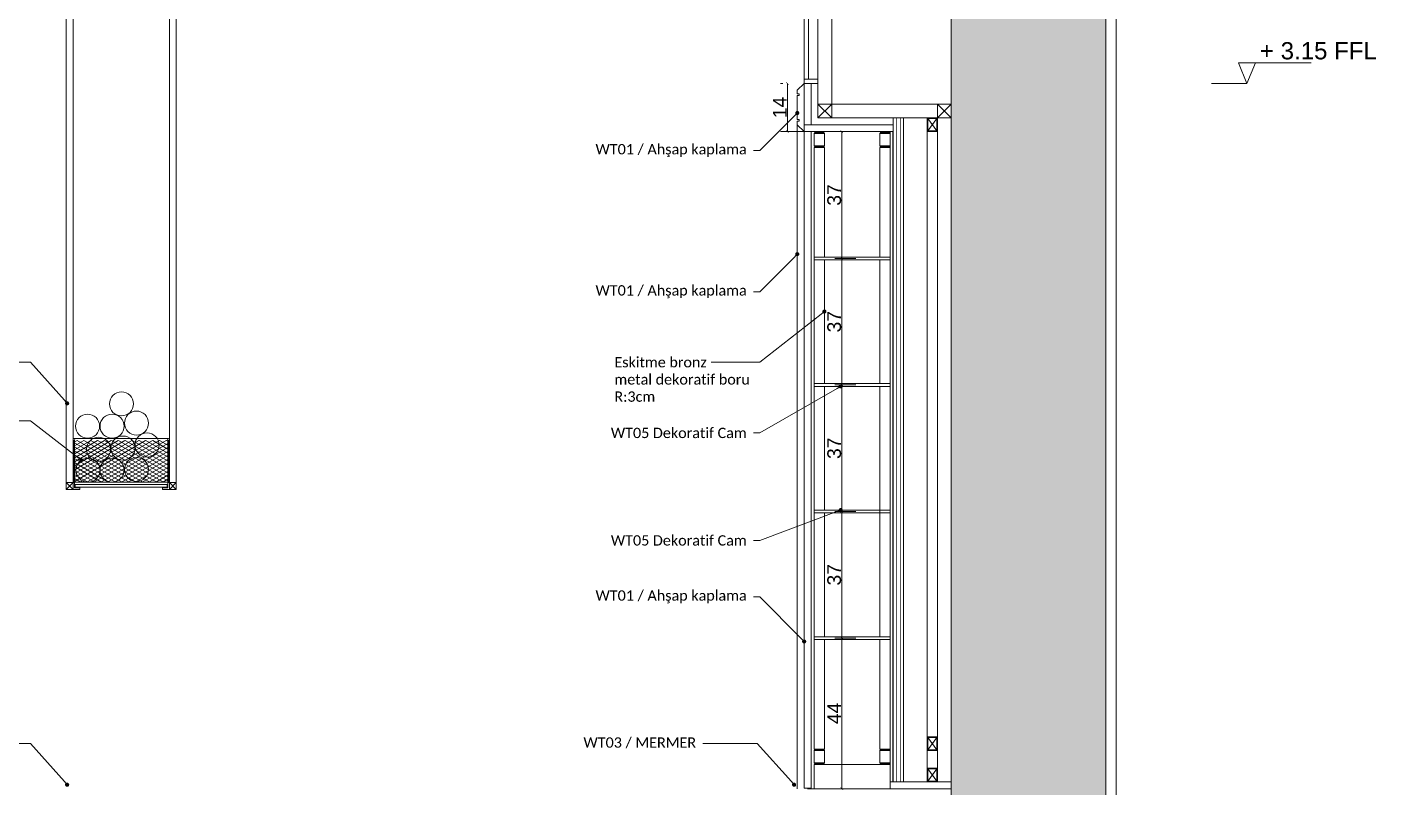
# Model space of a CAD drawing. Header units: millimetres. Extents: x 29001 to 40804, y -8833 to -5892.
# Drawn here: x 33977.5 to 34369.6, y -6346.1 to -6125 of the extents above; entities that cross this region are included whole.
import ezdxf
from ezdxf import colors
from ezdxf.entities.mleader import LeaderData, LeaderLine
from ezdxf.math import Vec2, Vec3

# ---------------------------------------------------------------- set-up
doc = ezdxf.new("R2010")
doc.units = ezdxf.units.MM
doc.linetypes.add('( Hidden )', pattern=[0.375, 0.25, -0.125])
doc.linetypes.add('CENTER', pattern=[50.8, 31.75, -6.35, 6.35, -6.35])
doc.layers.get('0').update_dxf_attribs({"lineweight": 0})
doc.layers.get('Defpoints').update_dxf_attribs({"lineweight": 0})
for name, color, linetype, lineweight in [('Auto-Metal', 71, 'Continuous', 0), ('xxx_Auto_Duvar_Alcipan', 50, 'Continuous', 0), ('xxx_Auto_Duvar_Duvar Gorunus 01', 253, 'Continuous', 0), ('xxx_Auto_Kaplama_Ahşap', 34, 'Continuous', 0), ('xxx_Auto_Kaplama_Aluminyum', 133, 'Continuous', 0), ('xxx_Auto_Kaplama_Cam', 190, 'Continuous', 0), ('xxx_Auto_Kaplama_Siva Sap', 253, 'Continuous', 0), ('xxx_Auto_Konstruksiyon_Metal', 141, 'Continuous', 0), ('xxx_Auto_Konstruksiyon_Metal Ince', 161, 'Continuous', 0), ('xxx_Auto_Mobilya_Metal', 132, 'Continuous', 0), ('xxx_Auto_Olcu_Ic', 33, 'Continuous', 0), ('xxx_Auto_Tefris_Aydinlatma', 50, 'Continuous', 0), ('xxx_Auto_Yardimci_Aks', 30, 'CENTER', 0), ('xxx_Auto_Yardimci_Kot', 21, 'Continuous', 0), ('xxx_Auto_Yardimci_Yazi', 7, 'Continuous', 0)]:
    doc.layers.add(name, color=color, linetype=linetype, lineweight=lineweight)
doc.layers.add('xxx_Auto_Duvar_Duvar Gorunus 02', color=7, linetype='Continuous', lineweight=0, true_color=0x707070)
doc.styles.add('Arial', font='arial.ttf')
doc.styles.add('AUTOBAN', font='')
doc.styles.add('narrow', font='ARIALN.TTF', dxfattribs={"height": 4})
doc.styles.get("Standard").update_dxf_attribs({"font": 'arial.ttf'})
doc.styles.get('AUTOBAN').set_extended_font_data('Helvetica Normal Tr')
doc.dimstyles.new('AUTO_DIM_1-20', dxfattribs={"dimtxt": 4, "dimasz": 0.75, "dimexe": 2, "dimexo": 10, "dimgap": 0.2, "dimtad": 1, "dimdec": 0, "dimrnd": 0.5, "dimdsep": 46, "dimtxsty": 'AUTOBAN', "dimblk": 'ARCHTICK', "dimcen": 2, "dimclrd": 256, "dimclre": 256, "dimclrt": 256, "dimadec": 0, "dimazin": 0, "dimtfac": 1, "dimtdec": 0, "dimtix": 1, "dimtofl": 0, "dimtmove": 1, "dimatfit": 3, "dimfxl": 1, "dimtolj": 1, "dimtzin": 0, "dimlwd": -1, "dimlwe": -1, "dimarcsym": 0})

# ---------------------------------------------------------------- blocks, each defined once
blk = doc.blocks.new('5x5')
at = {"layer": 'xxx_Auto_Kaplama_Aluminyum'}
for p, q in [((5, 5), (0, 0)), ((5, 0), (0, 5))]:
    blk.add_line(p, q, dxfattribs=at)
blk.add_lwpolyline([(5, 0), (0, 0), (0, 5), (5, 5)], close=True, dxfattribs=at)
blk = doc.blocks.new('_Dot')
at = {"color": 0, "linetype": 'ByBlock', "lineweight": -2}
blk.add_line((-0.5, 0), (-1, 0), dxfattribs=at)
at = {"color": 0, "linetype": 'ByBlock', "const_width": 0.5}
blk.add_lwpolyline([(-0.25, 0, 1), (0.25, 0, 1)], format="xyb", close=True, dxfattribs=at)
blk = doc.blocks.new('AUTOBAN_TAG_HEIGHTS')
at = {"extrusion": (4.37748e-19, -0.000522952, 1)}
for p, q in [((-31588, 44961.5, 0), (-31164.1, 44961.5, 0)), ((-31744.5, 44841.5, 0), (-31538, 44841.5, 0))]:
    blk.add_line(p, q, dxfattribs=at)
at = {"elevation": 0}
blk.add_lwpolyline([(-31588, 44961.5), (-31538, 44841.5), (-31488, 44961.5)], dxfattribs=at)
at = {"extrusion": (4.37748e-19, -0.000522952, 1)}
for tag, p in [('FFL_LEVEL', (-31462.6, 44901.5, -23.5)), ('SSL_LEVEL', (-31462.6, 44797.4, -23.4))]:
    blk.add_attdef(tag, p, '', height=100, dxfattribs=at)
blk = doc.blocks.new('SDF')
at = {"layer": 'xxx_Auto_Konstruksiyon_Metal'}
for points in [[(57279.55, -2670.72), (57279.55, -2674.72), (57282.55, -2674.72), (57282.55, -2670.72), (57279.55, -2670.72)], [(57282.35, -2670.92), (57279.75, -2674.52)], [(57279.75, -2670.92), (57282.35, -2674.52)]]:
    blk.add_lwpolyline(points, dxfattribs=at)
blk.add_lwpolyline([(57279.75, -2670.92), (57279.75, -2674.52), (57282.35, -2674.52), (57282.35, -2670.92)], close=True, dxfattribs=at)
blk = doc.blocks.new('_ArchTick')
at = {"color": 0, "linetype": 'ByBlock', "const_width": 0.15}
blk.add_lwpolyline([(-0.5, -0.5), (0.5, 0.5)], dxfattribs=at)
blk = doc.blocks.new('*D211')
at = {"layer": 'Defpoints', "color": 0, "transparency": 16777216}
for p in [(34214.32, -6302.75), (34228.38, -6302.75), (34214.32, -6346.55, 0.02)]:
    blk.add_point(p, dxfattribs=at)
at = {"layer": 'xxx_Auto_Olcu_Ic', "transparency": 16777216}
for p, q in [((34218.38, -6302.75), (34212.32, -6302.75)), ((34214.32, -6346.55), (34214.32, -6302.75)), ((34204.32, -6346.55), (34212.32, -6346.55))]:
    blk.add_line(p, q, dxfattribs=at)
at = {"layer": 'xxx_Auto_Olcu_Ic', "transparency": 16777216, "xscale": 0.75, "yscale": 0.75, "zscale": 0.75}
for p, rotation in [((34214.32, -6302.75), 90), ((34214.32, -6346.55), 270)]:
    blk.add_blockref('_ArchTick', p, dxfattribs=dict(at, rotation=rotation))
at = {"layer": 'xxx_Auto_Olcu_Ic', "transparency": 16777216, "insert": (34212.12, -6324.65), "char_height": 4, "attachment_point": 5, "rotation": 90, "style": 'AUTOBAN'}
blk.add_mtext('\\A1;44', dxfattribs=at)
blk = doc.blocks.new('*D212')
at = {"layer": 'Defpoints', "color": 0, "transparency": 16777216}
for p in [(34214.32, -6265.95), (34228.38, -6265.95), (34228.38, -6302.75)]:
    blk.add_point(p, dxfattribs=at)
at = {"layer": 'xxx_Auto_Olcu_Ic', "transparency": 16777216}
for p, q in [((34218.38, -6265.95), (34212.32, -6265.95)), ((34214.32, -6302.75), (34214.32, -6265.95)), ((34218.38, -6302.75), (34212.32, -6302.75))]:
    blk.add_line(p, q, dxfattribs=at)
at = {"layer": 'xxx_Auto_Olcu_Ic', "transparency": 16777216, "xscale": 0.75, "yscale": 0.75, "zscale": 0.75}
for p, rotation in [((34214.32, -6265.95), 90), ((34214.32, -6302.75), 270)]:
    blk.add_blockref('_ArchTick', p, dxfattribs=dict(at, rotation=rotation))
at = {"layer": 'xxx_Auto_Olcu_Ic', "transparency": 16777216, "insert": (34212.12, -6284.35), "char_height": 4, "attachment_point": 5, "rotation": 90, "style": 'AUTOBAN'}
blk.add_mtext('\\A1;37', dxfattribs=at)
blk = doc.blocks.new('*D213')
at = {"layer": 'Defpoints', "color": 0, "transparency": 16777216}
for p in [(34214.32, -6229.15), (34228.38, -6229.15), (34228.38, -6265.95)]:
    blk.add_point(p, dxfattribs=at)
at = {"layer": 'xxx_Auto_Olcu_Ic', "transparency": 16777216}
for p, q in [((34218.38, -6229.15), (34212.32, -6229.15)), ((34214.32, -6265.95), (34214.32, -6229.15)), ((34218.38, -6265.95), (34212.32, -6265.95))]:
    blk.add_line(p, q, dxfattribs=at)
at = {"layer": 'xxx_Auto_Olcu_Ic', "transparency": 16777216, "xscale": 0.75, "yscale": 0.75, "zscale": 0.75}
for p, rotation in [((34214.32, -6229.15), 90), ((34214.32, -6265.95), 270)]:
    blk.add_blockref('_ArchTick', p, dxfattribs=dict(at, rotation=rotation))
at = {"layer": 'xxx_Auto_Olcu_Ic', "transparency": 16777216, "insert": (34212.12, -6247.55), "char_height": 4, "attachment_point": 5, "rotation": 90, "style": 'AUTOBAN'}
blk.add_mtext('\\A1;37', dxfattribs=at)
blk = doc.blocks.new('*D214')
at = {"layer": 'Defpoints', "color": 0, "transparency": 16777216}
for p in [(34214.32, -6192.35), (34228.38, -6192.35), (34228.38, -6229.15)]:
    blk.add_point(p, dxfattribs=at)
at = {"layer": 'xxx_Auto_Olcu_Ic', "transparency": 16777216}
for p, q in [((34218.38, -6192.35), (34212.32, -6192.35)), ((34214.32, -6229.15), (34214.32, -6192.35)), ((34218.38, -6229.15), (34212.32, -6229.15))]:
    blk.add_line(p, q, dxfattribs=at)
at = {"layer": 'xxx_Auto_Olcu_Ic', "transparency": 16777216, "xscale": 0.75, "yscale": 0.75, "zscale": 0.75}
for p, rotation in [((34214.32, -6192.35), 90), ((34214.32, -6229.15), 270)]:
    blk.add_blockref('_ArchTick', p, dxfattribs=dict(at, rotation=rotation))
at = {"layer": 'xxx_Auto_Olcu_Ic', "transparency": 16777216, "insert": (34212.12, -6210.75), "char_height": 4, "attachment_point": 5, "rotation": 90, "style": 'AUTOBAN'}
blk.add_mtext('\\A1;37', dxfattribs=at)
blk = doc.blocks.new('*D215')
at = {"layer": 'Defpoints', "color": 0, "transparency": 16777216}
for p in [(34214.32, -6155.46), (34223.03, -6155.46, 0), (34228.38, -6192.35)]:
    blk.add_point(p, dxfattribs=at)
at = {"layer": 'xxx_Auto_Olcu_Ic', "transparency": 16777216}
for p, q in [((34213.03, -6155.46), (34212.32, -6155.46)), ((34214.32, -6192.35), (34214.32, -6155.46)), ((34218.38, -6192.35), (34212.32, -6192.35))]:
    blk.add_line(p, q, dxfattribs=at)
at = {"layer": 'xxx_Auto_Olcu_Ic', "transparency": 16777216, "xscale": 0.75, "yscale": 0.75, "zscale": 0.75}
for p, rotation in [((34214.32, -6155.46), 90), ((34214.32, -6192.35), 270)]:
    blk.add_blockref('_ArchTick', p, dxfattribs=dict(at, rotation=rotation))
at = {"layer": 'xxx_Auto_Olcu_Ic', "transparency": 16777216, "insert": (34212.12, -6173.9), "char_height": 4, "attachment_point": 5, "rotation": 90, "style": 'AUTOBAN'}
blk.add_mtext('\\A1;37', dxfattribs=at)
blk = doc.blocks.new('*D216')
at = {"layer": 'Defpoints', "color": 0, "transparency": 16777216}
for p in [(34198.49, -6141.46), (34207.2, -6141.46, 0), (34223.03, -6155.46, 0)]:
    blk.add_point(p, dxfattribs=at)
at = {"layer": 'xxx_Auto_Olcu_Ic', "transparency": 16777216}
for p, q in [((34197.2, -6141.46), (34196.49, -6141.46)), ((34198.49, -6155.46), (34198.49, -6141.46)), ((34213.03, -6155.46), (34196.49, -6155.46))]:
    blk.add_line(p, q, dxfattribs=at)
at = {"layer": 'xxx_Auto_Olcu_Ic', "transparency": 16777216, "xscale": 0.75, "yscale": 0.75, "zscale": 0.75}
for p, rotation in [((34198.49, -6141.46), 90), ((34198.49, -6155.46), 270)]:
    blk.add_blockref('_ArchTick', p, dxfattribs=dict(at, rotation=rotation))
at = {"layer": 'xxx_Auto_Olcu_Ic', "transparency": 16777216, "insert": (34196.29, -6148.46), "char_height": 4, "attachment_point": 5, "rotation": 90, "style": 'AUTOBAN'}
blk.add_mtext('\\A1;14', dxfattribs=at)

msp = doc.modelspace()

# ---------------------------------------------------------------- hatches: boundary and pattern name
at = {"true_color": 0x7e837c}
h = msp.add_hatch(color=8, dxfattribs=at)
h.dxf.hatch_style = 1
h.paths.add_polyline_path([(34246.1, -5999.7), (34246.1, -6466.55), (34291.1, -6466.55), (34291.1, -5999.7)])
at = {"layer": 'xxx_Auto_Duvar_Duvar Gorunus 02', "linetype": 'Continuous'}
h = msp.add_hatch(dxfattribs=at)
h.set_pattern_fill('_USER', color=256, angle=330, pattern_type=0)
h.set_pattern_definition([(330, (-59370.2742, -28946.4807), (0.5, 0.866025404), [])])
h.paths.add_polyline_path([(34018.43, -6245.25), (33991.27, -6245.25), (33991.27, -6257.45), (34018.43, -6257.45)])
h = msp.add_hatch(dxfattribs=at)
h.set_pattern_fill('_USER', color=256, angle=30, pattern_type=0)
h.set_pattern_definition([(30, (-59370.2742, -28966.4807), (-0.5, 0.866025404), [])])
h.paths.add_polyline_path([(34018.43, -6245.34), (33991.27, -6245.25), (33991.27, -6257.45), (34018.43, -6257.45)])

# ---------------------------------------------------------------- linework, layer by layer
at = {"elevation": 0}
msp.add_lwpolyline([(34246.1, -6466.55), (34291.1, -6466.55), (34291.1, -5999.7), (34246.1, -5999.7)], close=True, dxfattribs=at)
at = {"layer": 'xxx_Auto_Duvar_Alcipan', "elevation": 133.54}
for points in [[(34203.38, -6140.21), (34203.38, -6050.96), (34204.63, -6050.96), (34204.62, -6140.21), (34203.38, -6140.21)], [(34203.38, -6140.21), (34203.38, -6050.96), (34204.63, -6050.96), (34204.62, -6140.21), (34203.38, -6140.21)], [(34207.38, -6140.21), (34204.62, -6140.21)], [(34207.38, -6140.21), (34204.62, -6140.21)]]:
    msp.add_lwpolyline(points, dxfattribs=at)
at = {"layer": 'xxx_Auto_Duvar_Alcipan', "elevation": 0}
msp.add_lwpolyline([(34203.38, -6141.46), (34207.38, -6141.46), (34207.38, -6140.21), (34203.38, -6140.21)], close=True, dxfattribs=at)
msp.add_lwpolyline([(34203.38, -6141.46), (34207.38, -6141.46), (34207.38, -6140.21), (34203.38, -6140.21)], close=True, dxfattribs=at)
at = {"layer": 'xxx_Auto_Duvar_Duvar Gorunus 01', "linetype": 'Continuous'}
for p, q in [((34206.45, -6155.85), (34206.25, -6156.05)), ((34206.25, -6156.05), (34206.25, -6159.65)), ((34206.45, -6155.55), (34206.45, -6155.85)), ((34206.45, -6155.85), (34209.05, -6155.85)), ((34209.05, -6155.85), (34209.05, -6155.55)), ((34209.25, -6156.05), (34209.05, -6155.85)), ((34209.25, -6159.65), (34209.25, -6156.05)), ((34206.25, -6159.65), (34206.45, -6159.85)), ((34206.25, -6160.15), (34206.25, -6191.95)), ((34206.35, -6160.05), (34209.15, -6160.05)), ((34206.75, -6160.05), (34206.75, -6159.85)), ((34208.75, -6160.05), (34208.75, -6159.85)), ((34209.05, -6159.85), (34209.25, -6159.65)), ((34209.25, -6191.95), (34209.25, -6160.15)), ((34206.26, -6192.75), (34206.26, -6228.75)), ((34209.26, -6228.75), (34209.26, -6192.75)), ((34206.26, -6229.55), (34206.26, -6247.55)), ((34209.26, -6247.55), (34209.26, -6229.55)), ((34206.26, -6302.35), (34206.26, -6247.55)), ((34209.26, -6247.55), (34209.26, -6265.55)), ((34209.26, -6266.35), (34209.26, -6302.35)), ((34206.26, -6334.95), (34206.26, -6303.15)), ((34209.26, -6303.15), (34209.26, -6334.95)), ((34206.26, -6335.45), (34206.46, -6335.25)), ((34206.26, -6339.05), (34206.26, -6335.45)), ((34206.36, -6335.05), (34209.16, -6335.05)), ((34206.76, -6335.05), (34206.76, -6335.25)), ((34208.76, -6335.05), (34208.76, -6335.25)), ((34209.06, -6335.25), (34209.26, -6335.45)), ((34209.26, -6335.45), (34209.26, -6339.05)), ((34206.46, -6339.25), (34206.26, -6339.05)), ((34206.46, -6339.55), (34206.46, -6339.25)), ((34206.46, -6339.25), (34209.06, -6339.25)), ((34209.26, -6339.05), (34209.06, -6339.25)), ((34209.06, -6339.25), (34209.06, -6339.55))]:
    msp.add_line(p, q, dxfattribs=at)
at = {"layer": 'xxx_Auto_Duvar_Duvar Gorunus 01', "linetype": 'Continuous', "elevation": 10.34}
msp.add_lwpolyline([(34206.25, -6339.55), (34228.38, -6339.55), (34228.38, -6346.55), (34206.25, -6346.55)], close=True, dxfattribs=at)
at = {"layer": 'xxx_Auto_Duvar_Duvar Gorunus 01', "linetype": 'Continuous'}
for points in [[(34206.25, -6156.05), (34206.25, -6156.05), (34206.25, -6156.05), (34206.27, -6156.05), (34207.77, -6156.05), (34209.2, -6156.05), (34209.25, -6156.05)], [(34206.25, -6159.65), (34206.25, -6159.65), (34206.25, -6159.65), (34206.27, -6159.65), (34207.77, -6159.65), (34209.2, -6159.65), (34209.25, -6159.65)], [(34206.26, -6335.45), (34206.26, -6335.45), (34206.26, -6335.45), (34206.27, -6335.45), (34207.77, -6335.45), (34209.21, -6335.45), (34209.26, -6335.45)], [(34206.26, -6339.05), (34206.26, -6339.05), (34206.26, -6339.05), (34206.27, -6339.05), (34207.77, -6339.05), (34209.21, -6339.05), (34209.26, -6339.05)]]:
    msp.add_rational_spline(points, [0.982266230892, 0.990847086912, 1, 0.707106781187, 1, 0.716259694274, 0.982266230892], degree=2, knots=[1.978172, 1.978172, 1.978172, 2.041984, 2.041984, 4.083967, 4.083967, 6.062139, 6.062139, 6.062139], dxfattribs=at)
for points, knots in [([(34209.05, -6155.55), (34209.06, -6155.55), (34208.92, -6155.55), (34208.68, -6155.55), (34208.44, -6155.55), (34208.1, -6155.55), (34207.76, -6155.55), (34207.42, -6155.55), (34207.08, -6155.55), (34206.84, -6155.55), (34206.6, -6155.55), (34206.45, -6155.55), (34206.45, -6155.55)], [-6.125951, -6.125951, -6.125951, -6.125951, -5.104959, -5.104959, -5.104959, -4.083967, -4.083967, -4.083967, -3.062976, -3.062976, -3.062976, -2.041984, -2.041984, -2.041984, -2.041984]), ([(34206.45, -6155.85), (34206.45, -6155.85), (34206.45, -6155.85), (34206.45, -6155.85), (34206.45, -6155.85), (34206.45, -6155.85), (34206.45, -6155.85)], [-2.0929475, -2.0929475, -2.0929475, -2.0929475, -2.0419837, -2.0419837, -2.0419837, -1.9781717, -1.9781717, -1.9781717, -1.9781717]), ([(34206.35, -6160.05), (34206.34, -6160.05), (34206.33, -6160.05), (34206.3, -6160.06), (34206.27, -6160.08), (34206.25, -6160.12), (34206.25, -6160.15)], [0, 0, 0, 0, 0.02588, 0.0396533, 0.0784438, 0.15698, 0.15698, 0.15698, 0.15698]), ([(34206.45, -6159.85), (34206.45, -6159.85), (34206.45, -6159.85), (34206.45, -6159.85), (34206.45, -6159.85), (34206.74, -6159.85), (34207.42, -6159.85), (34207.76, -6159.85), (34208.1, -6159.85), (34208.76, -6159.85), (34209.04, -6159.85), (34209.05, -6159.85)], [1.978172, 1.978172, 1.978172, 1.978172, 2.041984, 2.041984, 2.041984, 3.062976, 4.083967, 4.083967, 4.083967, 5.104959, 6.062139, 6.062139, 6.062139, 6.062139]), ([(34209.25, -6160.15), (34209.25, -6160.14), (34209.25, -6160.13), (34209.24, -6160.1), (34209.22, -6160.07), (34209.2, -6160.06), (34209.17, -6160.05), (34209.16, -6160.05), (34209.15, -6160.05)], [0, 0, 0, 0, 0.019704, 0.0392382, 0.0785361, 0.1173267, 0.1310999, 0.15698, 0.15698, 0.15698, 0.15698]), ([(34206.36, -6335.05), (34206.35, -6335.05), (34206.34, -6335.05), (34206.31, -6335.04), (34206.28, -6335.01), (34206.26, -6334.98), (34206.26, -6334.95)], [0, 0, 0, 0, 0.02588, 0.0396533, 0.0784438, 0.15698, 0.15698, 0.15698, 0.15698]), ([(34206.46, -6335.25), (34206.46, -6335.25), (34206.46, -6335.25), (34206.46, -6335.25), (34206.46, -6335.25), (34206.75, -6335.25), (34207.43, -6335.25), (34207.77, -6335.25), (34208.11, -6335.25), (34208.77, -6335.25), (34209.05, -6335.25), (34209.06, -6335.25)], [1.978172, 1.978172, 1.978172, 1.978172, 2.041984, 2.041984, 2.041984, 3.062976, 4.083967, 4.083967, 4.083967, 5.104959, 6.062139, 6.062139, 6.062139, 6.062139]), ([(34209.26, -6334.95), (34209.26, -6334.96), (34209.26, -6334.97), (34209.25, -6334.99), (34209.23, -6335.02), (34209.21, -6335.04), (34209.18, -6335.05), (34209.17, -6335.05), (34209.16, -6335.05)], [0, 0, 0, 0, 0.019704, 0.0392382, 0.0785361, 0.1173267, 0.1310999, 0.15698, 0.15698, 0.15698, 0.15698]), ([(34206.46, -6339.25), (34206.46, -6339.25), (34206.46, -6339.25), (34206.46, -6339.25), (34206.46, -6339.25), (34206.46, -6339.25), (34206.46, -6339.25)], [-2.0929475, -2.0929475, -2.0929475, -2.0929475, -2.0419837, -2.0419837, -2.0419837, -1.9781717, -1.9781717, -1.9781717, -1.9781717]), ([(34209.06, -6339.55), (34209.06, -6339.55), (34208.93, -6339.55), (34208.69, -6339.55), (34208.45, -6339.55), (34208.11, -6339.55), (34207.77, -6339.55), (34207.43, -6339.55), (34207.09, -6339.55), (34206.85, -6339.55), (34206.61, -6339.55), (34206.46, -6339.55), (34206.46, -6339.55)], [-6.125951, -6.125951, -6.125951, -6.125951, -5.104959, -5.104959, -5.104959, -4.083967, -4.083967, -4.083967, -3.062976, -3.062976, -3.062976, -2.041984, -2.041984, -2.041984, -2.041984])]:
    msp.add_open_spline(points, degree=3, knots=knots, dxfattribs=at)
for points in [[(34206.25, -6160.05), (34206.25, -6160.05), (34206.25, -6160.05)], [(34206.26, -6335.05), (34206.26, -6335.05), (34206.26, -6335.05)]]:
    msp.add_rational_spline(points, [0.982266230892, 0.989774485875, 0.997720722747], degree=2, dxfattribs=at)
at = {"layer": 'xxx_Auto_Duvar_Duvar Gorunus 02', "linetype": 'Continuous'}
for points, elevation in [([(33990.86, -6259.5), (33988.86, -6259.5), (33988.86, -5999.7), (33990.86, -5999.7)], 0), ([(34020.86, -6259.5), (34018.86, -6259.5), (34018.86, -5999.7), (34020.86, -5999.7)], 0), ([(33988.86, -6259.5), (33990.86, -6259.5), (33990.86, -6257.5), (33988.86, -6257.5)], 0), ([(33990.86, -6257.5), (33990.86, -6259.5), (33992.86, -6259.5), (33992.86, -6259.1), (33991.26, -6259.1), (33991.26, -6257.5)], -0.19), ([(34018.25, -6258.85), (33991.5, -6258.85), (33991.5, -6258.05), (34018.25, -6258.05)], -0.19), ([(34018.86, -6257.5), (34018.86, -6259.5), (34016.89, -6259.5), (34016.89, -6259.1), (34018.46, -6259.1), (34018.46, -6257.5)], 0), ([(34018.86, -6259.5), (34020.86, -6259.5), (34020.86, -6257.5), (34018.86, -6257.5)], 0)]:
    msp.add_lwpolyline(points, close=True, dxfattribs=dict(at, elevation=elevation))
for points, elevation in [([(33990.97, -6245.2), (33990.97, -6257.45), (33991.27, -6257.45), (33991.27, -6245.2)], 0), ([(34018.58, -6244.75), (33991.12, -6244.75)], 0), ([(34018.73, -6245.2), (34018.73, -6257.45), (34018.43, -6257.45), (34018.43, -6245.2)], 0), ([(33990.86, -6257.5), (33988.86, -6259.5)], -0.19), ([(33988.86, -6257.5), (33990.86, -6259.5)], -0.19), ([(34018.43, -6257.45), (33991.27, -6257.45)], 0), ([(34020.86, -6257.5), (34018.86, -6259.5)], -0.19), ([(34018.86, -6257.5), (34020.86, -6259.5)], -0.19)]:
    msp.add_lwpolyline(points, dxfattribs=dict(at, elevation=elevation))
for centre, radius in [((34004.95, -6234.64, 0), 3.5), ((33995.08, -6241.13, 0), 3.5), ((34002.21, -6241.13, 0), 3.5), ((34009.31, -6240.24, 0), 3.5), ((33991.12, -6245, 0), 0.25), ((33998.28, -6247.85, 0), 3.5), ((34005.37, -6247.49, 0), 3.5), ((34012.38, -6246.61, 0), 3.5), ((34018.58, -6245, 0), 0.25), ((34009.3, -6253.72, 0), 3.5), ((33995.21, -6253.92, 0), 3.5), ((34002.21, -6253.92, 0), 3.5)]:
    msp.add_circle(centre, radius, dxfattribs=at)
at = {"layer": 'xxx_Auto_Kaplama_Ahşap', "linetype": 'Continuous', "elevation": 0}
msp.add_lwpolyline([(34203.38, -6141.46), (34201.38, -6143.46), (34201.38, -6144.46), (34201.88, -6144.46), (34201.88, -6144.96), (34201.38, -6144.96), (34201.37, -6151.96), (34201.88, -6151.96), (34201.88, -6152.46), (34201.38, -6152.46), (34201.38, -6153.46), (34203.38, -6155.46)], close=True, dxfattribs=at)
at = {"layer": 'xxx_Auto_Kaplama_Ahşap'}
for points, elevation in [([(34203.38, -6141.46), (34205.38, -6141.46)], 133.54), ([(34203.38, -6141.46), (34205.38, -6141.46)], 133.54), ([(34246.1, -6346.55), (34246.1, -6344.55), (34228.38, -6344.55), (34228.38, -6346.55), (34246.1, -6346.55)], -3.67)]:
    msp.add_lwpolyline(points, dxfattribs=dict(at, elevation=elevation))
at = {"layer": 'xxx_Auto_Kaplama_Ahşap', "elevation": 0}
for points in [[(34203.38, -6153.46), (34205.38, -6153.46), (34205.38, -6141.46), (34203.38, -6141.46)], [(34203.38, -6155.46), (34205.38, -6155.46), (34205.38, -6346.35), (34203.38, -6346.35)]]:
    msp.add_lwpolyline(points, close=True, dxfattribs=at)
at = {"layer": 'xxx_Auto_Kaplama_Ahşap', "linetype": 'Continuous', "elevation": 0}
for points in [[(34201.38, -6153.46), (34201.38, -6346.55)], [(34229.18, -6153.46), (34203.38, -6153.46), (34203.38, -6155.46), (34229.18, -6155.46)]]:
    msp.add_lwpolyline(points, dxfattribs=at)
at = {"layer": 'xxx_Auto_Kaplama_Cam'}
for points in [[(34228.38, -6155.46), (34229.18, -6155.46), (34229.18, -6344.55), (34228.38, -6344.55)], [(34206.25, -6192.75), (34206.25, -6191.95), (34228.38, -6191.95), (34228.38, -6192.75)], [(34206.25, -6229.55), (34206.25, -6228.75), (34228.38, -6228.75), (34228.38, -6229.55)], [(34206.25, -6266.35), (34206.25, -6265.55), (34228.38, -6265.55), (34228.38, -6266.35)], [(34206.25, -6303.15), (34206.25, -6302.35), (34228.38, -6302.35), (34228.38, -6303.15)]]:
    msp.add_lwpolyline(points, close=True, dxfattribs=at)
at = {"layer": 'xxx_Auto_Kaplama_Siva Sap', "elevation": 0}
for points in [[(34246.1, -6466.55), (34246.1, -6466.55), (34246.1, -5999.7), (34246.1, -5999.7)], [(34291.1, -6466.55), (34294.1, -6466.55), (34294.1, -5999.7), (34291.1, -5999.7)]]:
    msp.add_lwpolyline(points, close=True, dxfattribs=at)
at = {"layer": 'xxx_Auto_Konstruksiyon_Metal'}
for points in [[(34229.27, -6151.46), (34232.27, -6151.46), (34232.27, -6344.55), (34229.27, -6344.55)], [(34239.1, -6151.46), (34242.1, -6151.46), (34242.1, -6344.55), (34239.1, -6344.55)], [(34242.1, -6151.46), (34246.1, -6151.46), (34246.1, -6344.55), (34242.1, -6344.55)]]:
    msp.add_lwpolyline(points, close=True, dxfattribs=at)
at = {"layer": 'xxx_Auto_Konstruksiyon_Metal Ince', "linetype": 'Continuous', "elevation": 0}
msp.add_lwpolyline([(34207.38, -6147.46), (34211.38, -6147.46), (34211.38, -5999.7), (34207.38, -5999.7)], close=True, dxfattribs=at)
at = {"layer": 'xxx_Auto_Konstruksiyon_Metal Ince'}
for points, elevation in [([(34211.38, -6136.21), (34211.38, -6147.46), (34246.1, -6147.46)], 0), ([(34211.38, -6151.46), (34246.1, -6151.46)], 116.83)]:
    msp.add_lwpolyline(points, dxfattribs=dict(at, elevation=elevation))
at = {"layer": 'xxx_Auto_Mobilya_Metal'}
for p, q in [((34225.58, -6155.85), (34225.38, -6156.05)), ((34225.38, -6156.05), (34225.38, -6159.65)), ((34225.58, -6155.55), (34225.58, -6155.85)), ((34225.58, -6155.85), (34228.18, -6155.85)), ((34228.18, -6155.85), (34228.18, -6155.55)), ((34228.38, -6156.05), (34228.18, -6155.85)), ((34228.38, -6159.65), (34228.38, -6156.05)), ((34225.38, -6159.65), (34225.58, -6159.85)), ((34225.38, -6160.15), (34225.38, -6191.95)), ((34225.48, -6160.05), (34228.28, -6160.05)), ((34225.88, -6160.05), (34225.88, -6159.85)), ((34227.88, -6160.05), (34227.88, -6159.85)), ((34228.18, -6159.85), (34228.38, -6159.65)), ((34228.38, -6191.95), (34228.38, -6160.15)), ((34225.38, -6192.75), (34225.38, -6228.75)), ((34228.38, -6228.75), (34228.38, -6192.75)), ((34225.38, -6229.55), (34225.38, -6247.55)), ((34228.38, -6247.55), (34228.38, -6229.55)), ((34225.38, -6302.35), (34225.38, -6247.55)), ((34228.38, -6247.55), (34228.38, -6265.55)), ((34228.38, -6266.35), (34228.38, -6302.35)), ((34225.38, -6334.95), (34225.38, -6303.15)), ((34228.38, -6303.15), (34228.38, -6334.95)), ((34225.38, -6335.45), (34225.58, -6335.25)), ((34225.38, -6339.05), (34225.38, -6335.45)), ((34225.48, -6335.05), (34228.28, -6335.05)), ((34225.88, -6335.05), (34225.88, -6335.25)), ((34227.88, -6335.05), (34227.88, -6335.25)), ((34228.18, -6335.25), (34228.38, -6335.45)), ((34228.38, -6335.45), (34228.38, -6339.05)), ((34225.58, -6339.25), (34225.38, -6339.05)), ((34225.58, -6339.55), (34225.58, -6339.25)), ((34225.58, -6339.25), (34228.18, -6339.25)), ((34228.38, -6339.05), (34228.18, -6339.25)), ((34228.18, -6339.25), (34228.18, -6339.55))]:
    msp.add_line(p, q, dxfattribs=at)
for points in [[(34225.38, -6156.05), (34225.38, -6156.05), (34225.38, -6156.05), (34225.39, -6156.05), (34226.89, -6156.05), (34228.33, -6156.05), (34228.38, -6156.05)], [(34225.38, -6159.65), (34225.38, -6159.65), (34225.38, -6159.65), (34225.39, -6159.65), (34226.89, -6159.65), (34228.33, -6159.65), (34228.38, -6159.65)], [(34225.38, -6335.45), (34225.38, -6335.45), (34225.38, -6335.45), (34225.39, -6335.45), (34226.89, -6335.45), (34228.33, -6335.45), (34228.38, -6335.45)], [(34225.38, -6339.05), (34225.38, -6339.05), (34225.38, -6339.05), (34225.39, -6339.05), (34226.89, -6339.05), (34228.33, -6339.05), (34228.38, -6339.05)]]:
    msp.add_rational_spline(points, [0.982266230892, 0.990847086912, 1, 0.707106781187, 1, 0.716259694274, 0.982266230892], degree=2, knots=[1.978172, 1.978172, 1.978172, 2.041984, 2.041984, 4.083967, 4.083967, 6.062139, 6.062139, 6.062139], dxfattribs=at)
for points, knots in [([(34228.18, -6155.55), (34228.18, -6155.55), (34228.05, -6155.55), (34227.81, -6155.55), (34227.57, -6155.55), (34227.23, -6155.55), (34226.89, -6155.55), (34226.55, -6155.55), (34226.21, -6155.55), (34225.97, -6155.55), (34225.73, -6155.55), (34225.58, -6155.55), (34225.58, -6155.55)], [-6.125951, -6.125951, -6.125951, -6.125951, -5.104959, -5.104959, -5.104959, -4.083967, -4.083967, -4.083967, -3.062976, -3.062976, -3.062976, -2.041984, -2.041984, -2.041984, -2.041984]), ([(34225.58, -6155.85), (34225.58, -6155.85), (34225.58, -6155.85), (34225.58, -6155.85), (34225.58, -6155.85), (34225.58, -6155.85), (34225.58, -6155.85)], [-2.0929475, -2.0929475, -2.0929475, -2.0929475, -2.0419837, -2.0419837, -2.0419837, -1.9781717, -1.9781717, -1.9781717, -1.9781717]), ([(34225.48, -6160.05), (34225.47, -6160.05), (34225.46, -6160.05), (34225.43, -6160.06), (34225.39, -6160.08), (34225.38, -6160.12), (34225.38, -6160.15)], [0, 0, 0, 0, 0.02588, 0.0396533, 0.0784438, 0.15698, 0.15698, 0.15698, 0.15698]), ([(34225.58, -6159.85), (34225.58, -6159.85), (34225.58, -6159.85), (34225.58, -6159.85), (34225.58, -6159.85), (34225.87, -6159.85), (34226.55, -6159.85), (34226.89, -6159.85), (34227.23, -6159.85), (34227.89, -6159.85), (34228.17, -6159.85), (34228.18, -6159.85)], [1.978172, 1.978172, 1.978172, 1.978172, 2.041984, 2.041984, 2.041984, 3.062976, 4.083967, 4.083967, 4.083967, 5.104959, 6.062139, 6.062139, 6.062139, 6.062139]), ([(34228.38, -6160.15), (34228.38, -6160.14), (34228.38, -6160.13), (34228.37, -6160.1), (34228.35, -6160.08), (34228.33, -6160.06), (34228.3, -6160.05), (34228.29, -6160.05), (34228.28, -6160.05)], [0, 0, 0, 0, 0.019704, 0.0392382, 0.0785361, 0.1173267, 0.1310999, 0.15698, 0.15698, 0.15698, 0.15698]), ([(34225.48, -6335.05), (34225.47, -6335.05), (34225.46, -6335.05), (34225.43, -6335.04), (34225.39, -6335.01), (34225.38, -6334.98), (34225.38, -6334.95)], [0, 0, 0, 0, 0.02588, 0.0396533, 0.0784438, 0.15698, 0.15698, 0.15698, 0.15698]), ([(34225.58, -6335.25), (34225.58, -6335.25), (34225.58, -6335.25), (34225.58, -6335.25), (34225.58, -6335.25), (34225.87, -6335.25), (34226.55, -6335.25), (34226.89, -6335.25), (34227.23, -6335.25), (34227.89, -6335.25), (34228.17, -6335.25), (34228.18, -6335.25)], [1.978172, 1.978172, 1.978172, 1.978172, 2.041984, 2.041984, 2.041984, 3.062976, 4.083967, 4.083967, 4.083967, 5.104959, 6.062139, 6.062139, 6.062139, 6.062139]), ([(34228.38, -6334.95), (34228.38, -6334.96), (34228.38, -6334.97), (34228.37, -6334.99), (34228.35, -6335.02), (34228.33, -6335.04), (34228.3, -6335.05), (34228.29, -6335.05), (34228.28, -6335.05)], [0, 0, 0, 0, 0.019704, 0.0392382, 0.0785361, 0.1173267, 0.1310999, 0.15698, 0.15698, 0.15698, 0.15698]), ([(34225.58, -6339.25), (34225.58, -6339.25), (34225.58, -6339.25), (34225.58, -6339.25), (34225.58, -6339.25), (34225.58, -6339.25), (34225.58, -6339.25)], [-2.0929475, -2.0929475, -2.0929475, -2.0929475, -2.0419837, -2.0419837, -2.0419837, -1.9781717, -1.9781717, -1.9781717, -1.9781717]), ([(34228.18, -6339.55), (34228.18, -6339.55), (34228.05, -6339.55), (34227.81, -6339.55), (34227.57, -6339.55), (34227.23, -6339.55), (34226.89, -6339.55), (34226.55, -6339.55), (34226.21, -6339.55), (34225.97, -6339.55), (34225.73, -6339.55), (34225.58, -6339.55), (34225.58, -6339.55)], [-6.125951, -6.125951, -6.125951, -6.125951, -5.104959, -5.104959, -5.104959, -4.083967, -4.083967, -4.083967, -3.062976, -3.062976, -3.062976, -2.041984, -2.041984, -2.041984, -2.041984])]:
    msp.add_open_spline(points, degree=3, knots=knots, dxfattribs=at)
for points in [[(34225.38, -6160.05), (34225.38, -6160.05), (34225.38, -6160.05)], [(34225.38, -6335.05), (34225.38, -6335.05), (34225.38, -6335.05)]]:
    msp.add_rational_spline(points, [0.982266230892, 0.989774485875, 0.997720722747], degree=2, dxfattribs=at)
at = {"layer": 'xxx_Auto_Tefris_Aydinlatma', "color": 2, "linetype": '( Hidden )', "ltscale": 5, "true_color": 0xe6e600, "const_width": 0.2}
for points in [[(34230.22, -6151.46), (34230.22, -6344.55)], [(34231.36, -6151.46), (34231.36, -6344.55)]]:
    msp.add_lwpolyline(points, dxfattribs=at)
at = {"layer": 'xxx_Auto_Yardimci_Aks', "elevation": 0}
msp.add_lwpolyline([(33918.63, -5999.7), (34294.1, -5999.7), (34294.1, -6506.62), (33918.63, -6506.62)], close=True, dxfattribs=at)

# ---------------------------------------------------------------- block references
for p in [(-23040.45, -3480.74), (-23040.45, -3660.71), (-23040.45, -3669.83)]:
    msp.add_blockref('SDF', p)
at = {"layer": 'Auto-Metal', "xscale": 0.8, "yscale": 0.8, "zscale": 0.8, "rotation": 270}
for p in [(34207.38, -6147.46, 116.83), (34242.1, -6147.46, 116.83)]:
    msp.add_blockref('5x5', p, dxfattribs=at)
at = {"layer": 'xxx_Auto_Yardimci_Kot'}
ref = msp.add_blockref('AUTOBAN_TAG_HEIGHTS', (35908.99, -8383.53, 0), dxfattribs=dict(at, xscale=0.05, yscale=0.05, zscale=0.05))
ref.add_attrib('FFL_LEVEL', '+ 3.15 FFL', (34335.86, -6134.46, 3.21), dxfattribs={"layer": '0', "extrusion": (4.37748e-19, -0.000522952, 1), "height": 5, "style": 'Arial'})

# ---------------------------------------------------------------- dimensions: what is measured, and where the dimension line sits
at = {"layer": 'xxx_Auto_Olcu_Ic'}
for base, p1, p2, picture, middle in [((34198.49, -6141.46), (34223.03, -6155.46, 0), (34207.2, -6141.46, 0), '*D216', (34196.29, -6148.46)), ((34214.32, -6155.46), (34228.38, -6192.35), (34223.03, -6155.46, 0), '*D215', (34212.12, -6173.9)), ((34214.32, -6192.35), (34228.38, -6229.15), (34228.38, -6192.35), '*D214', (34212.12, -6210.75)), ((34214.32, -6229.15), (34228.38, -6265.95), (34228.38, -6229.15), '*D213', (34212.12, -6247.55)), ((34214.32, -6265.95), (34228.38, -6302.75), (34228.38, -6265.95), '*D212', (34212.12, -6284.35)), ((34214.32, -6302.75), (34214.32, -6346.55, 0.02), (34228.38, -6302.75), '*D211', (34212.12, -6324.65))]:
    dim = msp.add_linear_dim(base=base, p1=p1, p2=p2, angle=90, dimstyle='AUTO_DIM_1-20', dxfattribs=at)
    dim.commit()
    dim.dimension.update_dxf_attribs({"geometry": picture, "text_midpoint": middle})

# ---------------------------------------------------------------- leaders
at = {"layer": 'xxx_Auto_Yardimci_Yazi'}
ml = msp.add_multileader_mtext('Standard', dxfattribs=at)
ml.set_content('{\\fCalibri Light|b0|i0|c162|p34;WT01 / Ahşap kaplama}', color=256, style='narrow')
ml.set_leader_properties(color=256, linetype='ByLayer', lineweight=-1)
ml.set_arrow_properties(name='DOT')
ml.build(insert=Vec2(0, 0))
ml.multileader.update_dxf_attribs({"dogleg_length": 49.61, "arrow_head_size": 1.2})
ctx = ml.context
ctx.base_point, ctx.char_height, ctx.arrow_head_size, ctx.plane_origin = Vec3(34141.44, -6161.01, 0), 3, 1.2, Vec3(34548.44, -6062.78, 0)
ctx.text_align_type = 2
notes = []
notes.append((ctx, [(0, (1, 1, 0), (34190.5, -6161.01, 0), (-1, 0), 1.82, [(0, [(34201.37, -6150.06, 0)], 0, [])])]))
ctx.mtext.insert, ctx.mtext.width, ctx.mtext.defined_height, ctx.mtext.alignment, ctx.mtext.flow_direction = Vec3(34186.68, -6159.09, 0), 186.3768, 39.78, 3, 5
ml = msp.add_multileader_mtext('Standard', dxfattribs=at)
ml.set_content('{\\fCalibri Light|b0|i0|c162|p34;WT01 / Ahşap kaplama}', color=256, style='narrow')
ml.set_leader_properties(color=256, linetype='ByLayer', lineweight=-1)
ml.set_arrow_properties(name='DOT')
ml.build(insert=Vec2(0, 0))
ml.multileader.update_dxf_attribs({"dogleg_length": 49.61, "arrow_head_size": 1.2})
ctx = ml.context
ctx.base_point, ctx.char_height, ctx.arrow_head_size, ctx.plane_origin = Vec3(34141.44, -6202.06, 0), 3, 1.2, Vec3(34548.44, -6103.83, 0)
ctx.text_align_type = 2
notes.append((ctx, [(0, (1, 1, 0), (34190.5, -6202.06, 0), (-1, 0), 1.82, [(0, [(34201.37, -6191.11, 0)], 0, [])])]))
ctx.mtext.insert, ctx.mtext.width, ctx.mtext.defined_height, ctx.mtext.alignment, ctx.mtext.flow_direction = Vec3(34186.68, -6200.14, 0), 186.3768, 39.78, 3, 5
ml = msp.add_multileader_mtext('Standard', dxfattribs=at)
ml.set_content('{\\fCalibri Light|b0|i0|c162|p34;Eskitme bronz \\Pmetal dekoratif boru\\PR:3cm}', color=256, style='narrow')
ml.set_leader_properties(color=256, linetype='ByLayer', lineweight=-1)
ml.set_arrow_properties(name='DOT')
ml.build(insert=Vec2(0, 0))
ml.multileader.update_dxf_attribs({"dogleg_length": 49.61, "arrow_head_size": 1.2})
ctx = ml.context
ctx.base_point, ctx.char_height, ctx.arrow_head_size, ctx.plane_origin = Vec3(34146.21, -6222.55, 0), 3, 1.2, Vec3(34548.44, -6124.31, 0)
notes.append((ctx, [(0, (1, 1, 0), (34190.5, -6222.55, 0), (-1, 0), 14.11, [(0, [(34209.26, -6207.79, 0)], 0, [])])]))
ctx.mtext.insert, ctx.mtext.width, ctx.mtext.defined_height, ctx.mtext.flow_direction = Vec3(34148.21, -6221.03, 0), 186.3768, 39.78, 5
ml = msp.add_multileader_mtext('Standard', dxfattribs=at)
ml.set_content('{\\fCalibri Light|b0|i0|c162|p34;Eskitilmiş siyah sac\\PWT-11 }', color=256, style='narrow')
ml.set_leader_properties(color=256, linetype='ByLayer', lineweight=-1)
ml.set_arrow_properties(name='DOT')
ml.build(insert=Vec2(0, 0))
ml.multileader.update_dxf_attribs({"dogleg_length": 49.61, "arrow_head_size": 1.2})
ctx = ml.context
ctx.base_point, ctx.char_height, ctx.arrow_head_size, ctx.plane_origin = Vec3(33923.92, -6222.54, 2.76), 3, 1.2, Vec3(34308.68, -6113.85, 2.76)
ctx.text_align_type = 2
notes.append((ctx, [(0, (1, 1, 0), (33978.46, -6222.54, 2.76), (-1, 0), 15.8, [(0, [(33989.15, -6234.5, 2.76)], 0, [])])]))
ctx.mtext.insert, ctx.mtext.width, ctx.mtext.defined_height, ctx.mtext.alignment, ctx.mtext.flow_direction = Vec3(33960.66, -6221.04, 2.76), 186.3768, 39.78, 3, 5
ml = msp.add_multileader_mtext('Standard', dxfattribs=at)
ml.set_content('{\\fCalibri Light|b0|i0|c162|p34;WT05 Dekoratif Cam}', color=256, style='narrow')
ml.set_leader_properties(color=256, linetype='ByLayer', lineweight=-1)
ml.set_arrow_properties(name='DOT')
ml.build(insert=Vec2(0, 0))
ml.multileader.update_dxf_attribs({"dogleg_length": 49.61, "arrow_head_size": 1.2})
ctx = ml.context
ctx.base_point, ctx.char_height, ctx.arrow_head_size, ctx.plane_origin = Vec3(34145.74, -6243.11, 0), 3, 1.2, Vec3(34548.44, -6144.87, 0)
ctx.text_align_type = 2
notes.append((ctx, [(0, (1, 1, 0), (34190.5, -6243.11, 0), (-1, 0), 1.82, [(0, [(34213.99, -6229.55, 0)], 0, [])])]))
ctx.mtext.insert, ctx.mtext.width, ctx.mtext.defined_height, ctx.mtext.alignment, ctx.mtext.flow_direction = Vec3(34186.68, -6241.59, 0), 186.3768, 39.78, 3, 5
ml = msp.add_multileader_mtext('Standard', dxfattribs=at)
ml.set_content('{\\fCalibri Light|b0|i0|c162|p34;Telli Cam\\PWT-09}', color=256, style='narrow')
ml.set_leader_properties(color=256, linetype='ByLayer', lineweight=-1)
ml.set_arrow_properties(name='DOT')
ml.build(insert=Vec2(0, 0))
ml.multileader.update_dxf_attribs({"dogleg_length": 49.61, "arrow_head_size": 1.2})
ctx = ml.context
ctx.base_point, ctx.char_height, ctx.arrow_head_size, ctx.plane_origin = Vec3(33941.77, -6239.61, 2.76), 3, 1.2, Vec3(34308.68, -6130.92, 2.76)
ctx.text_align_type = 2
notes.append((ctx, [(0, (1, 1, 0), (33978.46, -6239.61, 2.76), (-1, 0), 15.8, [(0, [(33993.25, -6251.02, 2.76)], 0, [])])]))
ctx.mtext.insert, ctx.mtext.width, ctx.mtext.defined_height, ctx.mtext.alignment, ctx.mtext.flow_direction = Vec3(33960.66, -6238.09, 2.76), 186.3768, 39.78, 3, 5
ml = msp.add_multileader_mtext('Standard', dxfattribs=at)
ml.set_content('{\\fCalibri Light|b0|i0|c162|p34;WT05 Dekoratif Cam}', color=256, style='narrow')
ml.set_leader_properties(color=256, linetype='ByLayer', lineweight=-1)
ml.set_arrow_properties(name='DOT')
ml.build(insert=Vec2(0, 0))
ml.multileader.update_dxf_attribs({"dogleg_length": 49.61, "arrow_head_size": 1.2})
ctx = ml.context
ctx.base_point, ctx.char_height, ctx.arrow_head_size, ctx.plane_origin = Vec3(34145.74, -6274.37, 0), 3, 1.2, Vec3(34548.44, -6176.14, 0)
ctx.text_align_type = 2
notes.append((ctx, [(0, (1, 1, 0), (34190.5, -6274.37, 0), (-1, 0), 1.82, [(0, [(34213.99, -6265.55, 0)], 0, [])])]))
ctx.mtext.insert, ctx.mtext.width, ctx.mtext.defined_height, ctx.mtext.alignment, ctx.mtext.flow_direction = Vec3(34186.68, -6272.85, 0), 186.3768, 39.78, 3, 5
ml = msp.add_multileader_mtext('Standard', dxfattribs=at)
ml.set_content('{\\fCalibri Light|b0|i0|c162|p34;WT01 / Ahşap kaplama}', color=256, style='narrow')
ml.set_leader_properties(color=256, linetype='ByLayer', lineweight=-1)
ml.set_arrow_properties(name='DOT')
ml.build(insert=Vec2(0, 0))
ml.multileader.update_dxf_attribs({"dogleg_length": 49.61, "arrow_head_size": 1.2})
ctx = ml.context
ctx.base_point, ctx.char_height, ctx.arrow_head_size, ctx.plane_origin = Vec3(34141.44, -6290.79, 0), 3, 1.2, Vec3(34548.44, -6192.55, 0)
ctx.text_align_type = 2
notes.append((ctx, [(0, (1, 1, 0), (34190.5, -6290.79, 0), (-1, 0), 1.82, [(0, [(34203.38, -6303.75, 0)], 0, [])])]))
ctx.mtext.insert, ctx.mtext.width, ctx.mtext.defined_height, ctx.mtext.alignment, ctx.mtext.flow_direction = Vec3(34186.68, -6288.87, 0), 186.3768, 39.78, 3, 5
ml = msp.add_multileader_mtext('Standard', dxfattribs=at)
ml.set_content('{\\fCalibri Light|b0|i0|c162|p34;WT03 / MERMER}', color=256, style='narrow')
ml.set_leader_properties(color=256, linetype='ByLayer', lineweight=-1)
ml.set_arrow_properties(name='DOT')
ml.build(insert=Vec2(0, 0))
ml.multileader.update_dxf_attribs({"dogleg_length": 49.61, "arrow_head_size": 1.2})
ctx = ml.context
ctx.base_point, ctx.char_height, ctx.arrow_head_size, ctx.plane_origin = Vec3(33926.31, -6333.44, 2.76), 3, 1.2, Vec3(34308.68, -6207.76, 2.76)
ctx.text_align_type = 2
notes.append((ctx, [(0, (1, 1, 0), (33978.46, -6333.44, 2.76), (-1, 0), 15.8, [(0, [(33989.15, -6345.4, 2.76)], 0, [])])]))
ctx.mtext.insert, ctx.mtext.width, ctx.mtext.defined_height, ctx.mtext.alignment, ctx.mtext.flow_direction = Vec3(33960.66, -6331.63, 2.76), 186.3768, 39.78, 3, 5
ml = msp.add_multileader_mtext('Standard', dxfattribs=at)
ml.set_content('{\\fCalibri Light|b0|i0|c162|p34;WT03 / MERMER}', color=256, style='narrow')
ml.set_leader_properties(color=256, linetype='ByLayer', lineweight=-1)
ml.set_arrow_properties(name='DOT')
ml.build(insert=Vec2(0, 0))
ml.multileader.update_dxf_attribs({"dogleg_length": 49.61, "arrow_head_size": 1.2})
ctx = ml.context
ctx.base_point, ctx.char_height, ctx.arrow_head_size, ctx.plane_origin = Vec3(34137.61, -6333.44, 2.76), 3, 1.2, Vec3(34519.98, -6207.76, 2.76)
ctx.text_align_type = 2
notes.append((ctx, [(0, (1, 1, 0), (34189.76, -6333.44, 2.76), (-1, 0), 15.8, [(0, [(34200.45, -6345.4, 2.76)], 0, [])])]))
ctx.mtext.insert, ctx.mtext.width, ctx.mtext.defined_height, ctx.mtext.alignment, ctx.mtext.flow_direction = Vec3(34171.96, -6331.63, 2.76), 186.3768, 39.78, 3, 5
for ctx, leaders in notes:
    for number, flags, end, landing, length, lines in leaders:
        leader = LeaderData()
        leader.index, (leader.has_last_leader_line, leader.has_dogleg_vector, leader.attachment_direction) = number, flags
        leader.last_leader_point, leader.dogleg_vector, leader.dogleg_length = Vec3(end), Vec3(landing), length
        for number, points, colour, breaks in lines:
            line = LeaderLine()
            line.index, line.vertices, line.color, line.breaks = number, Vec3.list(points), colors.encode_raw_color(colour), breaks
            leader.lines.append(line)
        ctx.leaders.append(leader)

doc.saveas('drawing.dxf')
